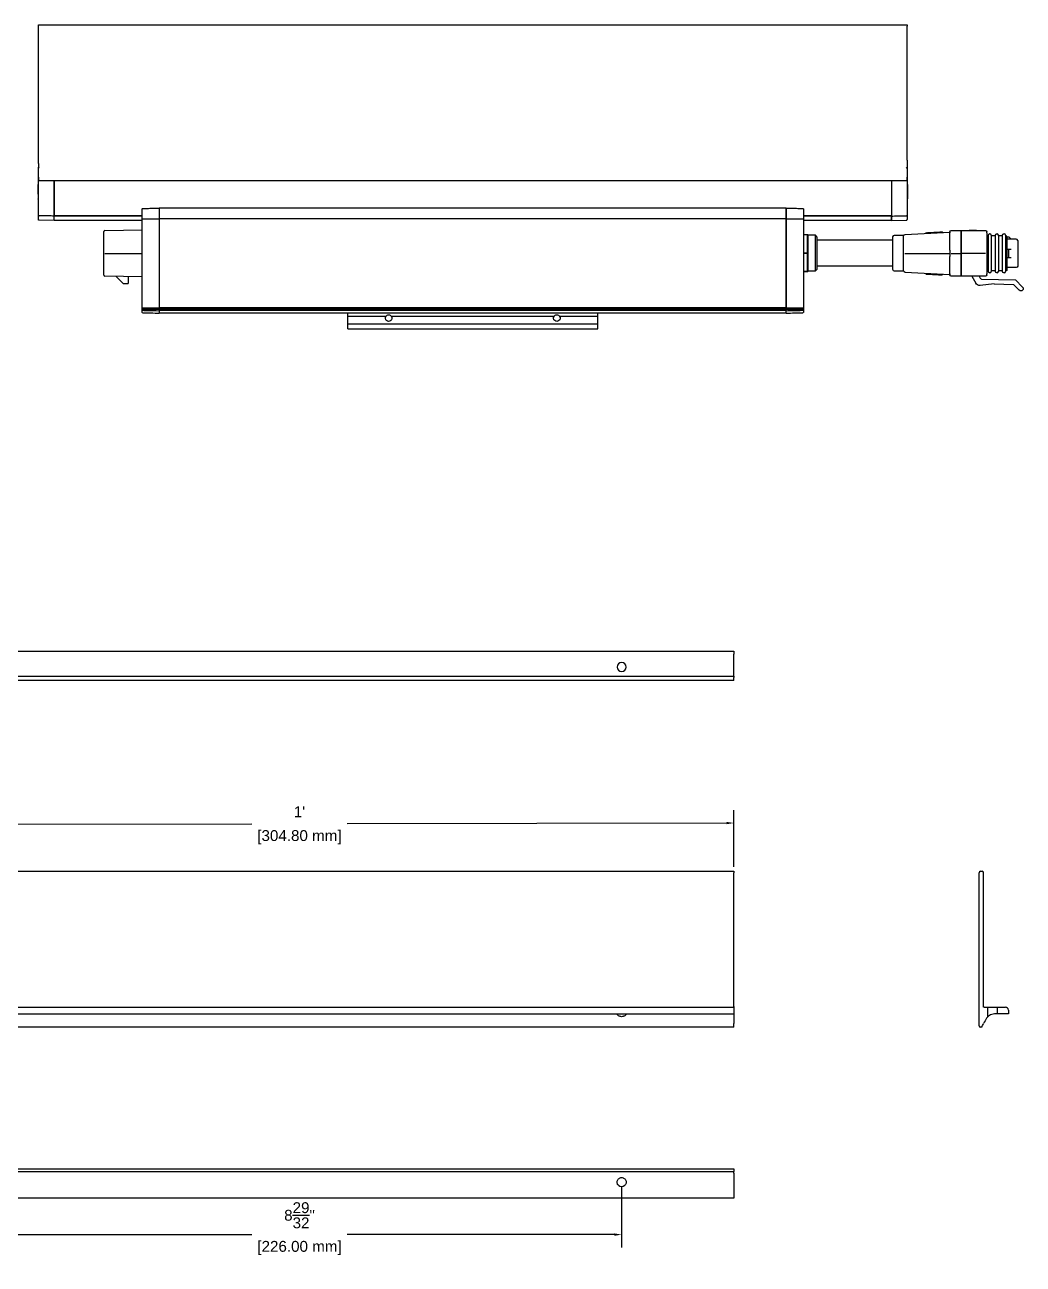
# Model space of a CAD drawing. Header units: inches. Extents: x 0.5 to 21.5, y 2.7 to 19.8.
# Drawn here: x 7.67 to 21.46, y 2.66 to 19.79 of the extents above; entities that cross this region are included whole.
import ezdxf

# ---------------------------------------------------------------- set-up
doc = ezdxf.new("R2010")
doc.units = ezdxf.units.IN
doc.header["$MEASUREMENT"] = 0
doc.layers.get('Defpoints').update_dxf_attribs({"color": 1})
doc.layers.add('5', color=7, linetype='Continuous', true_color=0xffffff)
doc.layers.add('Graze 2.0', color=253, linetype='Continuous')
doc.styles.get("Standard").update_dxf_attribs({"font": 'Arial.ttf'})
doc.dimstyles.new('.1 DIM', dxfattribs={"dimscale": 0, "dimtxt": 0.15, "dimasz": 0.1, "dimexe": 0.18, "dimexo": 0.0625, "dimgap": 0.09, "dimtad": 0, "dimtih": 1, "dimtoh": 1, "dimdec": 5, "dimzin": 0, "dimdsep": 46, "dimlunit": 4, "dimtxsty": 'Standard', "dimcen": 0.09, "dimadec": 0, "dimazin": 0, "dimtfac": 1, "dimtdec": 5, "dimtofl": 0, "dimtmove": 0, "dimatfit": 3, "dimfxl": 1, "dimtolj": 1, "dimtzin": 0, "dimarcsym": 0})

# ---------------------------------------------------------------- blocks, each defined once
blk = doc.blocks.new('*D7')
at = {"layer": 'Defpoints', "color": 0, "lineweight": -2, "transparency": 16777216}
for p, q in [((5.467, 8.134), (5.466, 8.918)), ((17.467, 8.154), (17.466, 8.938)), ((5.566, 8.738), (10.808, 8.747)), ((17.366, 8.758), (12.124, 8.749))]:
    blk.add_line(p, q, dxfattribs=at)
at = {"layer": 'Defpoints', "color": 0, "transparency": 16777216}
for p in [(17.466, 8.758), (5.467, 8.072), (17.467, 8.092)]:
    blk.add_point(p, dxfattribs=at)
for points in [[(5.566, 8.755), (5.566, 8.722), (5.466, 8.738)], [(17.366, 8.774), (17.366, 8.741), (17.466, 8.758)]]:
    blk.add_solid(points, dxfattribs=at)
at = {"layer": 'Defpoints', "color": 0, "transparency": 16777216, "char_height": 0.15, "attachment_point": 5}
for s, insert in [("\\A1;1'", (11.466, 8.913)), ('\\A1;[304.80 mm]', (11.466, 8.562))]:
    blk.add_mtext(s, dxfattribs=dict(at, insert=insert))
blk = doc.blocks.new('*D9')
at = {"layer": 'Defpoints', "color": 0, "lineweight": -2, "transparency": 16777216}
for p, q in [((7.018, 3.734), (7.018, 2.892)), ((15.916, 3.734), (15.916, 2.892)), ((7.118, 3.072), (10.809, 3.072)), ((15.816, 3.072), (12.125, 3.072))]:
    blk.add_line(p, q, dxfattribs=at)
at = {"layer": 'Defpoints', "color": 0, "transparency": 16777216}
for p in [(7.018, 3.796), (15.916, 3.796), (7.018, 3.072)]:
    blk.add_point(p, dxfattribs=at)
for points in [[(7.118, 3.089), (7.118, 3.055), (7.018, 3.072)], [(15.816, 3.089), (15.816, 3.055), (15.916, 3.072)]]:
    blk.add_solid(points, dxfattribs=at)
at = {"layer": 'Defpoints', "color": 0, "transparency": 16777216, "char_height": 0.15, "attachment_point": 5}
for s, insert in [('\\A1;8{\\H1x;\\S29/32;}"', (11.467, 3.339)), ('\\A1;[226.00 mm]', (11.467, 2.887))]:
    blk.add_mtext(s, dxfattribs=dict(at, insert=insert))

msp = doc.modelspace()

# ---------------------------------------------------------------- linework, layer by layer
at = {"layer": '5', "color": 250, "linetype": 'Continuous'}
for p, q in [((7.859566, 19.786031), (19.859566, 19.786031)), ((7.859566, 19.766346), (7.859566, 19.786031)), ((7.859566, 17.915953), (7.859566, 19.766346)), ((19.859566, 19.786031), (19.859566, 19.766346)), ((19.859566, 17.915953), (19.859566, 19.766346)), ((7.859566, 17.908079), (7.859566, 17.915953)), ((7.859566, 17.868708), (7.859566, 17.908079)), ((7.859566, 17.868708), (7.859566, 17.817527)), ((19.859566, 17.915953), (19.859566, 17.908079)), ((19.859566, 17.908079), (19.859566, 17.868708)), ((19.859566, 17.868708), (19.859566, 17.817527)), ((19.859566, 17.632488), (7.859566, 17.632488)), ((5.467184, 11.132239), (17.467184, 11.132239)), ((17.467184, 11.132239), (17.467184, 11.092869)), ((17.467184, 10.796089), (17.467184, 11.092869)), ((5.467184, 10.788215), (17.467184, 10.788215)), ((17.467184, 10.788215), (17.467184, 10.796089)), ((17.467184, 10.788215), (17.467184, 10.76853)), ((17.467184, 10.729056), (5.467184, 10.729056)), ((17.467184, 10.748741), (17.467184, 10.76853)), ((17.467184, 10.729056), (17.467184, 10.748741)), ((5.467184, 8.091528), (17.467184, 8.091528)), ((17.467184, 8.091528), (17.467184, 8.071843)), ((17.467184, 6.221449), (17.467184, 8.071843)), ((20.855177, 5.95767), (20.855177, 8.071843)), ((20.874862, 8.091528), (20.894652, 8.091528)), ((20.914337, 6.221449), (20.914337, 8.071843)), ((5.467184, 6.213575), (17.467184, 6.213575)), ((17.467184, 6.221449), (17.467184, 6.213575)), ((17.467184, 6.213575), (17.467184, 6.174205)), ((17.467184, 6.174205), (17.467184, 6.123024)), ((20.922211, 6.213575), (21.21899, 6.213575)), ((20.975365, 6.082585), (20.975365, 6.213575)), ((21.101349, 6.213575), (21.101349, 6.123024)), ((21.25836, 6.174205), (21.25836, 6.123024)), ((5.467184, 6.123024), (17.467184, 6.123024)), ((21.25836, 6.123024), (21.084689, 6.123024)), ((17.467184, 5.937985), (5.467184, 5.937985)), ((20.890431, 5.937985), (20.874862, 5.937985)), ((5.467184, 3.979534), (17.467184, 3.979534)), ((5.467184, 3.944281), (17.467184, 3.944281)), ((17.467184, 3.979534), (17.467184, 3.959849)), ((17.467184, 3.959849), (17.467184, 3.944281)), ((17.467184, 3.750022), (17.467184, 3.576351)), ((17.467184, 3.576351), (5.467184, 3.576351))]:
    msp.add_line(p, q, dxfattribs=at)
at = {"layer": '5', "color": 250, "linetype": 'Continuous', "extrusion": (-6.12303e-17, 7.49855e-33, -1)}
msp.add_circle((-15.916003, 10.912236), 0.062992, dxfattribs=at)
at = {"layer": '5', "color": 250, "linetype": 'Continuous'}
for centre, radius, start, end in [((20.874862, 8.071843), 0.019685, 90, 180), ((20.894652, 8.071843), 0.019685, 0, 90), ((21.21899, 6.174205), 0.03937, 0, 90), ((20.874862, 5.95767), 0.019685, 180, 270)]:
    msp.add_arc(centre, radius, start, end, dxfattribs=at)
at = {"layer": '5', "color": 250, "linetype": 'Continuous', "extrusion": (-6.12303e-17, 0, -1)}
msp.add_arc((-20.922211, 6.221449), 0.007874, 270, 0, dxfattribs=at)
at = {"layer": '5', "color": 250, "linetype": 'Continuous', "extrusion": (0, 0, -1)}
msp.add_arc((-15.916003, 3.796354), 0.062992, 227.3514324, 312.6485979, dxfattribs=at)
at = {"layer": '5', "color": 250, "linetype": 'Continuous'}
for points, knots in [([(7.859566, 17.755531), (7.859566, 17.766008), (7.859566, 17.775038), (7.859566, 17.790763), (7.859566, 17.797157), (7.859566, 17.807388), (7.859566, 17.811226), (7.859566, 17.816265), (7.859566, 17.817528), (7.859566, 17.817527)], [0, 0, 0, 0, 0.25, 0.25, 0.5, 0.5, 0.75, 0.75, 1, 1, 1, 1]), ([(19.859566, 17.817528), (19.859566, 17.817527), (19.859566, 17.816284), (19.859566, 17.811212), (19.859566, 17.807409), (19.859566, 17.792153), (19.859566, 17.776473), (19.859566, 17.755531)], [0, 0, 0, 0, 0.25, 0.25, 0.5, 0.5, 1, 1, 1, 1]), ([(15.95868, 6.123024), (15.963565, 6.123024), (15.967626, 6.122861), (15.974119, 6.121874), (15.976391, 6.121068), (15.979012, 6.118622), (15.97931, 6.117018), (15.978041, 6.113067), (15.976487, 6.11076), (15.971805, 6.105689), (15.968691, 6.102941), (15.961198, 6.097397), (15.956763, 6.094562), (15.94689, 6.089421), (15.941284, 6.087032), (15.929208, 6.083588), (15.922597, 6.082549), (15.909511, 6.082539), (15.902899, 6.083566), (15.890764, 6.087014), (15.885188, 6.089386), (15.875249, 6.094556), (15.870813, 6.097393), (15.86332, 6.102937), (15.860181, 6.10571), (15.855539, 6.110739), (15.853969, 6.113063), (15.852699, 6.117001), (15.852977, 6.118592), (15.855593, 6.121061), (15.857854, 6.121865), (15.864329, 6.122857), (15.868434, 6.123024), (15.873326, 6.123024)], [0, 0, 0, 0, 0.0625, 0.0625, 0.125, 0.125, 0.1875, 0.1875, 0.25, 0.25, 0.3125, 0.3125, 0.375, 0.375, 0.4375, 0.4375, 0.5, 0.5, 0.5625, 0.5625, 0.625, 0.625, 0.6875, 0.6875, 0.75, 0.75, 0.8125, 0.8125, 0.875, 0.875, 0.9375, 0.9375, 1, 1, 1, 1]), ([(17.467184, 6.123024), (17.467184, 6.123024), (17.467184, 6.12178), (17.467184, 6.116709), (17.467184, 6.112906), (17.467184, 6.09765), (17.467184, 6.08197), (17.467184, 6.061028)], [0, 0, 0, 0, 0.25, 0.25, 0.5, 0.5, 1, 1, 1, 1]), ([(21.084689, 6.123024), (21.072337, 6.123024), (21.06013, 6.12178), (21.036021, 6.116709), (21.02431, 6.112906), (20.991081, 6.09765), (20.97085, 6.08197), (20.957539, 6.061028)], [0, 0, 0, 0, 0.25, 0.25, 0.5, 0.5, 1, 1, 1, 1]), ([(15.873326, 3.750022), (15.868441, 3.754521), (15.86438, 3.759656), (15.857887, 3.77117), (15.855615, 3.777289), (15.852994, 3.79002), (15.852697, 3.796425), (15.853965, 3.808966), (15.85552, 3.814976), (15.860201, 3.826206), (15.863315, 3.831388), (15.870808, 3.840635), (15.875243, 3.844755), (15.885116, 3.851582), (15.890723, 3.854398), (15.902799, 3.858273), (15.909409, 3.859341), (15.922495, 3.859352), (15.929107, 3.858297), (15.941242, 3.85442), (15.946818, 3.851626), (15.956757, 3.844765), (15.961193, 3.840641), (15.968687, 3.831395), (15.971825, 3.826158), (15.976467, 3.815022), (15.978037, 3.808972), (15.979307, 3.796481), (15.979029, 3.790152), (15.976413, 3.777344), (15.974152, 3.771247), (15.967677, 3.759729), (15.963573, 3.754529), (15.95868, 3.750022)], [0, 0, 0, 0, 0.0625, 0.0625, 0.125, 0.125, 0.1875, 0.1875, 0.25, 0.25, 0.3125, 0.3125, 0.375, 0.375, 0.4375, 0.4375, 0.5, 0.5, 0.5625, 0.5625, 0.625, 0.625, 0.6875, 0.6875, 0.75, 0.75, 0.8125, 0.8125, 0.875, 0.875, 0.9375, 0.9375, 1, 1, 1, 1]), ([(17.467184, 3.877172), (17.467184, 3.870513), (17.467184, 3.862264), (17.467184, 3.843194), (17.467184, 3.832708), (17.467184, 3.81047), (17.467184, 3.798618), (17.467184, 3.774673), (17.467184, 3.762378), (17.467184, 3.750022)], [0, 0, 0, 0, 0.25, 0.25, 0.5, 0.5, 0.75, 0.75, 1, 1, 1, 1])]:
    msp.add_open_spline(points, degree=3, knots=knots, dxfattribs=at)
for points in [[(7.859566, 17.681263), (7.859566, 17.706605), (7.859566, 17.73135), (7.859566, 17.755531)], [(7.859566, 17.681264), (7.859566, 17.665241), (7.859566, 17.649002), (7.859566, 17.632488)], [(19.859566, 17.755531), (19.859566, 17.73135), (19.859566, 17.706605), (19.859566, 17.681263)], [(19.859566, 17.632488), (19.859566, 17.649002), (19.859566, 17.665241), (19.859566, 17.681264)], [(17.467184, 6.061028), (17.467184, 6.036847), (17.467184, 6.012102), (17.467184, 5.98676)], [(20.957539, 6.061028), (20.942171, 6.036847), (20.927705, 6.012102), (20.914337, 5.98676)], [(17.467184, 5.937985), (17.467184, 5.954499), (17.467184, 5.970738), (17.467184, 5.98676)], [(20.890431, 5.937985), (20.897878, 5.954499), (20.905886, 5.970738), (20.914337, 5.98676)], [(17.467184, 3.920375), (17.467184, 3.928825), (17.467184, 3.936833), (17.467184, 3.944281)], [(17.467184, 3.920375), (17.467184, 3.907006), (17.467184, 3.89254), (17.467184, 3.877172)]]:
    msp.add_open_spline(points, degree=3, dxfattribs=at)
at = {"layer": 'Graze 2.0'}
for p, q in [((7.855629, 17.522855), (7.855629, 17.580134)), ((7.859566, 17.580134), (7.855629, 17.580134)), ((7.859566, 17.522856), (7.855629, 17.522856)), ((7.855629, 17.447595), (7.855629, 17.522856)), ((7.859566, 17.5258), (7.859566, 17.586715)), ((8.076101, 17.631448), (8.076101, 17.632488)), ((8.076101, 17.5165), (8.076101, 17.592208)), ((8.076101, 17.592208), (8.076101, 17.5165)), ((19.64303, 17.631448), (19.64303, 17.632488)), ((19.64303, 17.592208), (19.64303, 17.5165)), ((19.64303, 17.592208), (19.64303, 17.5165)), ((19.859566, 17.586715), (19.859566, 17.5258)), ((19.859566, 17.580134), (19.863503, 17.580134)), ((19.863503, 17.522844), (19.859566, 17.522844)), ((19.859566, 17.50671), (19.863503, 17.50671)), ((19.863503, 17.580134), (19.863503, 17.525297)), ((19.863503, 17.50671), (19.863503, 17.457055)), ((7.855629, 17.447595), (7.855629, 17.381959)), ((7.859566, 17.447595), (7.855629, 17.447595)), ((7.859566, 17.381959), (7.855629, 17.381959)), ((7.855629, 17.374971), (7.855629, 17.381957)), ((7.855629, 17.374971), (7.859566, 17.374971)), ((7.855629, 17.37497), (7.855629, 17.374604)), ((7.855629, 17.374604), (7.859566, 17.374604)), ((7.855629, 17.374602), (7.859566, 17.374602)), ((19.859566, 17.457055), (19.863503, 17.457055)), ((19.859566, 17.381011), (19.863503, 17.381011)), ((19.859566, 17.374602), (19.863503, 17.374602)), ((19.863503, 17.457055), (19.863503, 17.381011)), ((19.863503, 17.374602), (19.863503, 17.381011)), ((9.292798, 17.145339), (8.076101, 17.145339)), ((8.076101, 17.139781), (8.076101, 17.141716)), ((9.292798, 17.139781), (8.076101, 17.139781)), ((18.190274, 17.253664), (9.528857, 17.253664)), ((19.64303, 17.145339), (18.426334, 17.145339)), ((19.64303, 17.139781), (18.426334, 17.139781)), ((19.64303, 17.139781), (19.64303, 17.141709)), ((8.076101, 17.081018), (7.871171, 17.084595)), ((9.292798, 17.081018), (8.076101, 17.081018)), ((8.776683, 16.943451), (9.292637, 16.952457)), ((9.292637, 15.878423), (9.292637, 17.106551)), ((18.190274, 17.105296), (9.528857, 17.105296)), ((9.528857, 17.105296), (9.528857, 15.876591)), ((9.528857, 17.105219), (9.528857, 15.876481)), ((18.190274, 17.105296), (18.190274, 15.876591)), ((18.190274, 15.876481), (18.190274, 17.105219)), ((19.64303, 17.081018), (18.426334, 17.081018)), ((18.426495, 17.106551), (18.426495, 15.878423)), ((19.64303, 17.081018), (19.847961, 17.084595)), ((8.765078, 16.914118), (8.765078, 16.931642)), ((8.765078, 16.675918), (8.765078, 16.914118)), ((18.426495, 16.888868), (18.48379, 16.888868)), ((18.48379, 16.883754), (18.426495, 16.883754)), ((18.489696, 16.882963), (18.48379, 16.888868)), ((18.48379, 16.888868), (18.48379, 16.883754)), ((18.489696, 16.882963), (18.48379, 16.883754)), ((18.48379, 16.637093), (18.48379, 16.883754)), ((18.489696, 16.882963), (18.489696, 16.631979)), ((18.594255, 16.878238), (18.489696, 16.878238)), ((18.61394, 16.858553), (18.594255, 16.878238)), ((18.594255, 16.631979), (18.594255, 16.878238)), ((18.61394, 16.858553), (18.61394, 16.405404)), ((19.658763, 16.809144), (18.61398, 16.809144)), ((19.658778, 16.856388), (19.658778, 16.631979)), ((19.812823, 16.876073), (19.678463, 16.876073)), ((19.810353, 16.674206), (19.810353, 16.865094)), ((19.834604, 16.89065), (20.450117, 16.922907)), ((20.120494, 16.913827), (20.112751, 16.905227)), ((20.120494, 16.913827), (20.140937, 16.914898)), ((20.140937, 16.914898), (20.161381, 16.915969)), ((20.140937, 16.914898), (20.141366, 16.906726)), ((20.150843, 16.915482), (20.150782, 16.915414)), ((20.150843, 16.915482), (20.171252, 16.916551)), ((20.161381, 16.915969), (20.169981, 16.908226)), ((20.171252, 16.916551), (20.191661, 16.917621)), ((20.171252, 16.916551), (20.171684, 16.908315)), ((20.181041, 16.917), (20.173297, 16.9084)), ((20.181041, 16.917), (20.201484, 16.918071)), ((20.191661, 16.917621), (20.191729, 16.91756)), ((20.201484, 16.918071), (20.221927, 16.919142)), ((20.201484, 16.918071), (20.201912, 16.909899)), ((20.21139, 16.918655), (20.211329, 16.918587)), ((20.21139, 16.918655), (20.231799, 16.919725)), ((20.221927, 16.919142), (20.230527, 16.911399)), ((20.231799, 16.919725), (20.252208, 16.920794)), ((20.231799, 16.919725), (20.232231, 16.911488)), ((20.241588, 16.920173), (20.233844, 16.911573)), ((20.241588, 16.920173), (20.262031, 16.921244)), ((20.252208, 16.920794), (20.252276, 16.920733)), ((20.262031, 16.921244), (20.282474, 16.922316)), ((20.262031, 16.921244), (20.262459, 16.913072)), ((20.271937, 16.921828), (20.271876, 16.92176)), ((20.271937, 16.921828), (20.292346, 16.922898)), ((20.282474, 16.922316), (20.291074, 16.914572)), ((20.292346, 16.922898), (20.312755, 16.923967)), ((20.292346, 16.922898), (20.292778, 16.914661)), ((20.312755, 16.923967), (20.321423, 16.916163)), ((20.312976, 16.923768), (20.322661, 16.924276)), ((20.322661, 16.924276), (20.343182, 16.925351)), ((20.322661, 16.924276), (20.323082, 16.91625)), ((20.343182, 16.925351), (20.351629, 16.917746)), ((20.450117, 16.923563), (20.450117, 16.910505)), ((20.450117, 16.908887), (20.450117, 16.910505)), ((20.450117, 16.685261), (20.450117, 16.908683)), ((20.469802, 16.943248), (20.607597, 16.943248)), ((20.607597, 16.943248), (20.942243, 16.943248)), ((20.607597, 16.919309), (20.607597, 16.943248)), ((20.607597, 16.943248), (20.607597, 16.919309)), ((20.607597, 16.919309), (20.607597, 16.681108)), ((20.607597, 16.681108), (20.607597, 16.919309)), ((20.716206, 16.943248), (20.716206, 16.947776)), ((20.716206, 16.947776), (20.731065, 16.947776)), ((20.742332, 16.947776), (20.770139, 16.947776)), ((20.742332, 16.943248), (20.742332, 16.947776)), ((20.770139, 16.947776), (20.812723, 16.947776)), ((20.770139, 16.943248), (20.770139, 16.947776)), ((20.812722, 16.947776), (20.816311, 16.947776)), ((20.812723, 16.943248), (20.812723, 16.947776)), ((20.816311, 16.943248), (20.816311, 16.947776)), ((20.961928, 16.910505), (20.961928, 16.923563)), ((20.961928, 16.910505), (20.961928, 16.672305)), ((20.981613, 16.868445), (20.969802, 16.868445)), ((21.003267, 16.897973), (20.99933, 16.897973)), ((21.080038, 16.868445), (21.020983, 16.868445)), ((21.101692, 16.897973), (21.097755, 16.897973)), ((21.178463, 16.868445), (21.119408, 16.868445)), ((21.200117, 16.897973), (21.19618, 16.897973)), ((21.229644, 16.868445), (21.217833, 16.868445)), ((21.36744, 16.825138), (21.237518, 16.825138)), ((21.237519, 16.856634), (21.265078, 16.856634)), ((21.265078, 16.856634), (21.296574, 16.825138)), ((8.765078, 16.580658), (8.765078, 16.675918)), ((8.776683, 16.628288), (9.292637, 16.628288)), ((18.426495, 16.637093), (18.48379, 16.637093)), ((18.48379, 16.626864), (18.426495, 16.626864)), ((18.48379, 16.626864), (18.48379, 16.637093)), ((18.489696, 16.631979), (18.48379, 16.637093)), ((18.48379, 16.626864), (18.489696, 16.631979)), ((18.48379, 16.380203), (18.48379, 16.626864)), ((18.489696, 16.631979), (18.489696, 16.380994)), ((18.594255, 16.385719), (18.594255, 16.631979)), ((19.658778, 16.631979), (19.658778, 16.407569)), ((19.810353, 16.582369), (19.810353, 16.674206)), ((19.8286, 16.628288), (20.450117, 16.628288)), ((20.450117, 16.672305), (20.450117, 16.684794)), ((20.450117, 16.672305), (20.450117, 16.584271)), ((20.469802, 16.628288), (20.607597, 16.628288)), ((20.607597, 16.575467), (20.607597, 16.681108)), ((20.607597, 16.681108), (20.607597, 16.575467)), ((20.942243, 16.628288), (20.607597, 16.628288)), ((20.961928, 16.672305), (20.961928, 16.584271)), ((21.237519, 16.687343), (21.258634, 16.687343)), ((8.765078, 16.342457), (8.765078, 16.580658)), ((18.61398, 16.454813), (19.658763, 16.454813)), ((19.810353, 16.391481), (19.810353, 16.582369)), ((20.450117, 16.571782), (20.450117, 16.584271)), ((20.450117, 16.347892), (20.450117, 16.571315)), ((20.607597, 16.575467), (20.607597, 16.337267)), ((20.607597, 16.337267), (20.607597, 16.575467)), ((20.961928, 16.584271), (20.961928, 16.34607)), ((21.237519, 16.569233), (21.258634, 16.569233)), ((8.765078, 16.324934), (8.765078, 16.342457)), ((9.292637, 16.304119), (8.776683, 16.313125)), ((8.933369, 16.31039), (9.032794, 16.210965)), ((9.101692, 16.307451), (9.101692, 16.210965)), ((18.426495, 16.380203), (18.48379, 16.380203)), ((18.48379, 16.375089), (18.426495, 16.375089)), ((18.48379, 16.380203), (18.489696, 16.380994)), ((18.48379, 16.375089), (18.489696, 16.380994)), ((18.48379, 16.380203), (18.48379, 16.375089)), ((18.489696, 16.385719), (18.594255, 16.385719)), ((18.594255, 16.385719), (18.61394, 16.405404)), ((19.678463, 16.387884), (19.810598, 16.387884)), ((20.450117, 16.333668), (19.834604, 16.365926)), ((20.120488, 16.342749), (20.112744, 16.351349)), ((20.120488, 16.342749), (20.140931, 16.341678)), ((20.140931, 16.341678), (20.141359, 16.34985)), ((20.140931, 16.341678), (20.161374, 16.340606)), ((20.150837, 16.341094), (20.150776, 16.341162)), ((20.150837, 16.341094), (20.171246, 16.340024)), ((20.161374, 16.340606), (20.169974, 16.34835)), ((20.171246, 16.340024), (20.171678, 16.348261)), ((20.171246, 16.340024), (20.191655, 16.338955)), ((20.181035, 16.339576), (20.173291, 16.348176)), ((20.181035, 16.339576), (20.201478, 16.338505)), ((20.191655, 16.338955), (20.191723, 16.339016)), ((20.201478, 16.338505), (20.201906, 16.346676)), ((20.201478, 16.338505), (20.221921, 16.337433)), ((20.211384, 16.337921), (20.211323, 16.337989)), ((20.211384, 16.337921), (20.231793, 16.336851)), ((20.221921, 16.337433), (20.230521, 16.345177)), ((20.231793, 16.336851), (20.232225, 16.345088)), ((20.231793, 16.336851), (20.252202, 16.335782)), ((20.241582, 16.336403), (20.233838, 16.345003)), ((20.241582, 16.336403), (20.262025, 16.335332)), ((20.252202, 16.335782), (20.25227, 16.335843)), ((20.262025, 16.335332), (20.262453, 16.343503)), ((20.262025, 16.335332), (20.282468, 16.33426)), ((20.271931, 16.334748), (20.27187, 16.334816)), ((20.271931, 16.334748), (20.29234, 16.333678)), ((20.282468, 16.33426), (20.291068, 16.342004)), ((20.29234, 16.333678), (20.292771, 16.341914)), ((20.29234, 16.333678), (20.312749, 16.332609)), ((20.312749, 16.332609), (20.321416, 16.340413)), ((20.313259, 16.333068), (20.322655, 16.332576)), ((20.322655, 16.332576), (20.323061, 16.340327)), ((20.322655, 16.332576), (20.343322, 16.331493)), ((20.343322, 16.331493), (20.35148, 16.338838)), ((20.450117, 16.34607), (20.450117, 16.347688)), ((20.450117, 16.34607), (20.450117, 16.333012)), ((20.607597, 16.313327), (20.469802, 16.313327)), ((20.607597, 16.313327), (20.607597, 16.337267)), ((20.607597, 16.337267), (20.607597, 16.313327)), ((20.942243, 16.313327), (20.607597, 16.313327)), ((20.752168, 16.313327), (20.809135, 16.214656)), ((20.85291, 16.313327), (20.870268, 16.283262)), ((20.8868, 16.273427), (21.355527, 16.261153)), ((20.961928, 16.333012), (20.961928, 16.34607)), ((20.981613, 16.38813), (20.969802, 16.38813)), ((21.003267, 16.358603), (20.99933, 16.358603)), ((21.080038, 16.38813), (21.020983, 16.38813)), ((21.101692, 16.358603), (21.097755, 16.358603)), ((21.178463, 16.38813), (21.119408, 16.38813)), ((21.200117, 16.358603), (21.19618, 16.358603)), ((21.229644, 16.38813), (21.217833, 16.38813)), ((21.36744, 16.431437), (21.237518, 16.431437)), ((9.032794, 16.210965), (9.101692, 16.210965)), ((21.060375, 16.205835), (20.866452, 16.185452)), ((21.060375, 16.205835), (21.32763, 16.198836)), ((21.32763, 16.198836), (21.408441, 16.118026)), ((21.355527, 16.261153), (21.453547, 16.163132)), ((21.453547, 16.11859), (21.452983, 16.118026)), ((9.292637, 15.861461), (9.292637, 15.878423)), ((9.292637, 15.847837), (9.292637, 15.861461)), ((9.292637, 15.816412), (9.292637, 15.847837)), ((18.190274, 15.876591), (9.528857, 15.876591)), ((9.528857, 15.876481), (9.528857, 15.857049)), ((18.190274, 15.857297), (9.528857, 15.857297)), ((9.528857, 15.857049), (9.528857, 15.836497)), ((18.190274, 15.837141), (9.528857, 15.837141)), ((9.528857, 15.836497), (9.528857, 15.802556)), ((18.190274, 15.803344), (9.528857, 15.803344)), ((12.133188, 15.757004), (12.133188, 15.803343)), ((12.659825, 15.757004), (12.133188, 15.757004)), ((12.133188, 15.651447), (12.133188, 15.757004)), ((14.98266, 15.757004), (12.736472, 15.757004)), ((15.585944, 15.757004), (15.059306, 15.757004)), ((15.585944, 15.757004), (15.585944, 15.803343)), ((15.585944, 15.651447), (15.585944, 15.757004)), ((18.190274, 15.857049), (18.190274, 15.876481)), ((18.190274, 15.836497), (18.190274, 15.857049)), ((18.190274, 15.802556), (18.190274, 15.836497)), ((18.426495, 15.878423), (18.426495, 15.861461)), ((18.426495, 15.861461), (18.426495, 15.847837)), ((18.426495, 15.847837), (18.426495, 15.816412)), ((12.133188, 15.586555), (12.133188, 15.651446)), ((15.585944, 15.651446), (12.133188, 15.651446)), ((12.133188, 15.586555), (15.585944, 15.586555)), ((15.585944, 15.586555), (15.585944, 15.651446))]:
    msp.add_line(p, q, dxfattribs=at)
at = {"layer": 'Graze 2.0', "extrusion": (6.12303e-17, 6.12303e-17, -1)}
for centre, radius, start, end in [((-7.871377, 17.096405), 0.011811, 271, 0), ((-12.698148, 15.732895), 0.045276, 32.1733953, 147.8266047), ((-15.020983, 15.732895), 0.045276, 32.1733953, 147.8266047)]:
    msp.add_arc(centre, radius, start, end, dxfattribs=at)
at = {"layer": 'Graze 2.0'}
for centre, radius, start, end in [((19.847755, 17.096405), 0.011811, 271, 0), ((8.776889, 16.931642), 0.011811, 91, 180), ((19.678463, 16.856388), 0.019685, 90, 180), ((20.969802, 16.860571), 0.007874, 90, 180), ((21.003267, 16.880256), 0.017717, 0, 90), ((21.101692, 16.880256), 0.017717, 0, 90), ((21.200117, 16.880256), 0.017717, 0, 90), ((21.229644, 16.860571), 0.007874, 0, 90), ((21.36744, 16.805453), 0.019685, 0, 90), ((8.776889, 16.324934), 0.011811, 180, 269), ((19.678463, 16.407569), 0.019685, 180, 270), ((21.003267, 16.376319), 0.017717, 270, 0), ((21.101692, 16.376319), 0.017717, 270, 0), ((21.200117, 16.376319), 0.017717, 270, 0)]:
    msp.add_arc(centre, radius, start, end, dxfattribs=at)
at = {"layer": 'Graze 2.0', "extrusion": (0, 0, -1)}
for centre, radius, start, end in [((-19.835944, 16.865094), 0.025591, 0, 87), ((-20.469802, 16.923563), 0.019685, 0, 90), ((-20.942243, 16.923563), 0.019685, 90, 180), ((-20.99933, 16.880256), 0.017717, 0, 90), ((-21.097755, 16.880256), 0.017717, 0, 90), ((-21.19618, 16.880256), 0.017717, 0, 90), ((-21.36744, 16.451122), 0.019685, 180, 270), ((-19.835944, 16.391481), 0.025591, 273, 0), ((-20.469802, 16.333012), 0.019685, 270, 0), ((-20.887315, 16.293105), 0.019685, 271.5, 330), ((-20.942243, 16.333012), 0.019685, 180, 270), ((-20.969802, 16.396004), 0.007874, 270, 0), ((-20.99933, 16.376319), 0.017717, 270, 0), ((-21.097755, 16.376319), 0.017717, 270, 0), ((-21.19618, 16.376319), 0.017717, 270, 0), ((-21.229644, 16.396004), 0.007874, 180, 270), ((-20.860279, 16.244184), 0.059055, 264, 330), ((-21.430712, 16.140297), 0.031496, 225, 315), ((-21.431276, 16.140861), 0.031496, 135, 225), ((-12.698148, 15.732895), 0.045276, 147.8266047, 32.1733953), ((-15.020983, 15.732895), 0.045276, 147.8266047, 32.1733953)]:
    msp.add_arc(centre, radius, start, end, dxfattribs=at)
at = {"layer": 'Graze 2.0'}
for points, knots in [([(7.859566, 17.80109), (7.859566, 17.804148), (7.860809, 17.807188), (7.865096, 17.81155), (7.868113, 17.812846), (7.871171, 17.8129)], [0, 0, 0, 0, 0.5, 0.5, 1, 1, 1, 1]), ([(19.847961, 17.8129), (19.851018, 17.812846), (19.854036, 17.81155), (19.858322, 17.807188), (19.859566, 17.804148), (19.859566, 17.80109)], [0, 0, 0, 0, 0.5, 0.5, 1, 1, 1, 1]), ([(7.859566, 17.746227), (7.859566, 17.755615), (7.859566, 17.763632), (7.859566, 17.777547), (7.859566, 17.783202), (7.859566, 17.7922), (7.859566, 17.795569), (7.859566, 17.799989), (7.859566, 17.80109), (7.859566, 17.801091)], [0, 0, 0, 0, 0.25, 0.25, 0.5, 0.5, 0.75, 0.75, 1, 1, 1, 1]), ([(7.859566, 17.586715), (7.859566, 17.614703), (7.859566, 17.641919), (7.859566, 17.695065), (7.859566, 17.720944), (7.859566, 17.746227)], [0, 0, 0, 0, 0.5, 0.5, 1, 1, 1, 1]), ([(19.859566, 17.80109), (19.859566, 17.801091), (19.859566, 17.799998), (19.859566, 17.795576), (19.859566, 17.792203), (19.859566, 17.78546), (19.859566, 17.782929), (19.859566, 17.777227), (19.859566, 17.774026), (19.859566, 17.76363), (19.859566, 17.755633), (19.859566, 17.746227)], [0, 0, 0, 0, 0.25, 0.25, 0.5, 0.5, 0.625, 0.625, 0.75, 0.75, 1, 1, 1, 1]), ([(19.859566, 17.746227), (19.859566, 17.720889), (19.859566, 17.695008), (19.859566, 17.641967), (19.859566, 17.614813), (19.859566, 17.586715)], [0, 0, 0, 0, 0.5, 0.5, 1, 1, 1, 1]), ([(7.859566, 17.156408), (7.859566, 17.162439), (7.859566, 17.16862), (7.859566, 17.181429), (7.859566, 17.188021), (7.859566, 17.208265), (7.859566, 17.222402), (7.859566, 17.265997), (7.859566, 17.296699), (7.859566, 17.359966), (7.859566, 17.392518), (7.859566, 17.442186), (7.859566, 17.45888), (7.859566, 17.484022), (7.859566, 17.492418), (7.859566, 17.50919), (7.859566, 17.517585), (7.859566, 17.5258)], [0, 0, 0, 0, 0.0625, 0.0625, 0.125, 0.125, 0.25, 0.25, 0.5, 0.5, 0.75, 0.75, 0.875, 0.875, 0.9375, 0.9375, 1, 1, 1, 1]), ([(8.076101, 17.143867), (8.076101, 17.146467), (8.076101, 17.149078), (8.076101, 17.15487), (8.076101, 17.158052), (8.076101, 17.167747), (8.076101, 17.174408), (8.076101, 17.194899), (8.076101, 17.209201), (8.076101, 17.253266), (8.076101, 17.284282), (8.076101, 17.348312), (8.076101, 17.381353), (8.076101, 17.431696), (8.076101, 17.448622), (8.076101, 17.47412), (8.076101, 17.482638), (8.076101, 17.499648), (8.076101, 17.508171), (8.076101, 17.5165)], [0, 0, 0, 0, 0.026749337, 0.026749337, 0.058144519, 0.058144519, 0.120934885, 0.120934885, 0.246515615, 0.246515615, 0.497677077, 0.497677077, 0.748838538, 0.748838538, 0.874419269, 0.874419269, 0.937209635, 0.937209635, 1, 1, 1, 1]), ([(19.64303, 17.5165), (19.64303, 17.508166), (19.64303, 17.499639), (19.64303, 17.482622), (19.64303, 17.474101), (19.64303, 17.448593), (19.64303, 17.431659), (19.64303, 17.381301), (19.64303, 17.348265), (19.64303, 17.284219), (19.64303, 17.253182), (19.64303, 17.209064), (19.64303, 17.194766), (19.64303, 17.174341), (19.64303, 17.167698), (19.64303, 17.158026), (19.64303, 17.15485), (19.64303, 17.149066), (19.64303, 17.146457), (19.64303, 17.143858)], [0, 0, 0, 0, 0.062788753, 0.062788753, 0.125577505, 0.125577505, 0.251155011, 0.251155011, 0.502310022, 0.502310022, 0.753465032, 0.753465032, 0.879042538, 0.879042538, 0.94183129, 0.94183129, 0.973225667, 0.973225667, 1, 1, 1, 1]), ([(19.859566, 17.5258), (19.859566, 17.517585), (19.859566, 17.50919), (19.859566, 17.492418), (19.859566, 17.484022), (19.859566, 17.45888), (19.859566, 17.442187), (19.859566, 17.392519), (19.859566, 17.359966), (19.859566, 17.296701), (19.859566, 17.265997), (19.859566, 17.222404), (19.859566, 17.208267), (19.859566, 17.188022), (19.859566, 17.18143), (19.859566, 17.168621), (19.859566, 17.16244), (19.859566, 17.156408)], [0, 0, 0, 0, 0.0625, 0.0625, 0.125, 0.125, 0.25, 0.25, 0.5, 0.5, 0.75, 0.75, 0.875, 0.875, 0.9375, 0.9375, 1, 1, 1, 1]), ([(19.863503, 17.523159), (19.863503, 17.523168), (19.863503, 17.522157), (19.863503, 17.516933), (19.863503, 17.512004), (19.863503, 17.50671)], [0, 0, 0, 0, 0.495348904, 0.495348904, 1, 1, 1, 1]), ([(7.859566, 17.156408), (7.859566, 17.153926), (7.860814, 17.151439), (7.865089, 17.147897), (7.868085, 17.146836), (7.871171, 17.146792)], [0, 0, 0, 0, 0.5, 0.5, 1, 1, 1, 1]), ([(7.859566, 17.096404), (7.859566, 17.096405), (7.859566, 17.09831), (7.859566, 17.104745), (7.859566, 17.109306), (7.859566, 17.125829), (7.859566, 17.140378), (7.859566, 17.156408)], [0, 0, 0, 0, 0.25, 0.25, 0.5, 0.5, 1, 1, 1, 1]), ([(8.076101, 17.143879), (8.048636, 17.144269), (8.02117, 17.14466), (7.971348, 17.145368), (7.948992, 17.145686), (7.908147, 17.146266), (7.889659, 17.146529), (7.871171, 17.146792)], [0, 0, 0, 0, 0.402071108, 0.402071108, 0.729349765, 0.729349765, 1, 1, 1, 1]), ([(8.076101, 17.081018), (8.076101, 17.081018), (8.076101, 17.082885), (8.076101, 17.087807), (8.076101, 17.089805), (8.076101, 17.094364), (8.076101, 17.096932), (8.076101, 17.105369), (8.076101, 17.111943), (8.076101, 17.126342), (8.076101, 17.13419), (8.076101, 17.142976), (8.076101, 17.143421), (8.076101, 17.143867)], [0, 0, 0, 0, 0.246703368, 0.246703368, 0.370055052, 0.370055052, 0.493406735, 0.493406735, 0.740110103, 0.740110103, 0.986813471, 0.986813471, 1, 1, 1, 1]), ([(9.292637, 17.238965), (9.292637, 17.241079), (9.293322, 17.243233), (9.296018, 17.246588), (9.298081, 17.247758), (9.300305, 17.247824)], [0, 0, 0, 0, 0.5, 0.5, 1, 1, 1, 1]), ([(9.292637, 17.158857), (9.292637, 17.167827), (9.292637, 17.176401), (9.292637, 17.192253), (9.292637, 17.199524), (9.292637, 17.219452), (9.292637, 17.230148), (9.292637, 17.238965)], [0, 0, 0, 0, 0.25, 0.25, 0.5, 0.5, 1, 1, 1, 1]), ([(9.292637, 17.106551), (9.292637, 17.111882), (9.292637, 17.117183), (9.292637, 17.127395), (9.292637, 17.132337), (9.292637, 17.141266), (9.292637, 17.14538), (9.292637, 17.152676), (9.292637, 17.155913), (9.292637, 17.158857)], [0, 0, 0, 0, 0.25, 0.25, 0.5, 0.5, 0.75, 0.75, 1, 1, 1, 1]), ([(9.300305, 17.247824), (9.327622, 17.248628), (9.35494, 17.249432), (9.40669, 17.250955), (9.431124, 17.251673), (9.47999, 17.25311), (9.504424, 17.253829), (9.528857, 17.254547)], [0, 0, 0, 0, 0.35857204, 0.35857204, 0.67928602, 0.67928602, 1, 1, 1, 1]), ([(9.528857, 17.254547), (9.528857, 17.245478), (9.528857, 17.234386), (9.528857, 17.213444), (9.528857, 17.205783), (9.528857, 17.189055), (9.528857, 17.179949), (9.528857, 17.170385)], [0, 0, 0, 0, 0.5, 0.5, 0.75, 0.75, 1, 1, 1, 1]), ([(9.528857, 17.253664), (9.528857, 17.244631), (9.528857, 17.233596), (9.528857, 17.21273), (9.528857, 17.205087), (9.528857, 17.188354), (9.528857, 17.179262), (9.528857, 17.16973)], [0, 0, 0, 0, 0.5, 0.5, 0.75, 0.75, 1, 1, 1, 1]), ([(9.528857, 17.170385), (9.528857, 17.16674), (9.528857, 17.162702), (9.528857, 17.155851), (9.528857, 17.153436), (9.528857, 17.148293), (9.528857, 17.145577), (9.528857, 17.139967), (9.528857, 17.137055), (9.528857, 17.130996), (9.528857, 17.127824), (9.528857, 17.118287), (9.528857, 17.111812), (9.528857, 17.105219)], [0, 0, 0, 0, 0.25, 0.25, 0.375, 0.375, 0.5, 0.5, 0.625, 0.625, 0.75, 0.75, 1, 1, 1, 1]), ([(9.528857, 17.16973), (9.528857, 17.166125), (9.528857, 17.162132), (9.528857, 17.153099), (9.528857, 17.147974), (9.528857, 17.136883), (9.528857, 17.130791), (9.528857, 17.11822), (9.528857, 17.111817), (9.528857, 17.105296)], [0, 0, 0, 0, 0.25, 0.25, 0.5, 0.5, 0.75, 0.75, 1, 1, 1, 1]), ([(18.190274, 17.254547), (18.21865, 17.253713), (18.247027, 17.252879), (18.300585, 17.251303), (18.325767, 17.250563), (18.373575, 17.249156), (18.396201, 17.24849), (18.418827, 17.247824)], [0, 0, 0, 0, 0.372466574, 0.372466574, 0.703008203, 0.703008203, 1, 1, 1, 1]), ([(18.190274, 17.170385), (18.190274, 17.179952), (18.190274, 17.189074), (18.190274, 17.20586), (18.190274, 17.213525), (18.190274, 17.234447), (18.190274, 17.245484), (18.190274, 17.254547)], [0, 0, 0, 0, 0.25, 0.25, 0.5, 0.5, 1, 1, 1, 1]), ([(18.190274, 17.253664), (18.190274, 17.244624), (18.190274, 17.233538), (18.190274, 17.212651), (18.190274, 17.205012), (18.190274, 17.188336), (18.190274, 17.17926), (18.190274, 17.16973)], [0, 0, 0, 0, 0.5, 0.5, 0.75, 0.75, 1, 1, 1, 1]), ([(18.190274, 17.105219), (18.190274, 17.111796), (18.190274, 17.118278), (18.190274, 17.127858), (18.190274, 17.131002), (18.190274, 17.13703), (18.190274, 17.139939), (18.190274, 17.145562), (18.190274, 17.148282), (18.190274, 17.15339), (18.190274, 17.155799), (18.190274, 17.162655), (18.190274, 17.166737), (18.190274, 17.170385)], [0, 0, 0, 0, 0.25, 0.25, 0.375, 0.375, 0.5, 0.5, 0.625, 0.625, 0.75, 0.75, 1, 1, 1, 1]), ([(18.190274, 17.16973), (18.190274, 17.166125), (18.190274, 17.162132), (18.190274, 17.153099), (18.190274, 17.147974), (18.190274, 17.136883), (18.190274, 17.130791), (18.190274, 17.11822), (18.190274, 17.111817), (18.190274, 17.105296)], [0, 0, 0, 0, 0.25, 0.25, 0.5, 0.5, 0.75, 0.75, 1, 1, 1, 1]), ([(18.418827, 17.247824), (18.421051, 17.247758), (18.423114, 17.246588), (18.425809, 17.243233), (18.426495, 17.241079), (18.426495, 17.238966)], [0, 0, 0, 0, 0.5, 0.5, 1, 1, 1, 1]), ([(18.426495, 17.238966), (18.426495, 17.230149), (18.426495, 17.219452), (18.426495, 17.199524), (18.426495, 17.192253), (18.426495, 17.176401), (18.426495, 17.167827), (18.426495, 17.158857)], [0, 0, 0, 0, 0.5, 0.5, 0.75, 0.75, 1, 1, 1, 1]), ([(18.426495, 17.158857), (18.426495, 17.155913), (18.426495, 17.152677), (18.426495, 17.145396), (18.426495, 17.141283), (18.426495, 17.13234), (18.426495, 17.127413), (18.426495, 17.11717), (18.426495, 17.111885), (18.426495, 17.106551)], [0, 0, 0, 0, 0.25, 0.25, 0.5, 0.5, 0.75, 0.75, 1, 1, 1, 1]), ([(19.64303, 17.143879), (19.671442, 17.144283), (19.699853, 17.144687), (19.750148, 17.145402), (19.772032, 17.145713), (19.811931, 17.14628), (19.829946, 17.146536), (19.847961, 17.146792)], [0, 0, 0, 0, 0.415919712, 0.415919712, 0.736274066, 0.736274066, 1, 1, 1, 1]), ([(19.64303, 17.143858), (19.64303, 17.143415), (19.64303, 17.142972), (19.64303, 17.134193), (19.64303, 17.126333), (19.64303, 17.111886), (19.64303, 17.105336), (19.64303, 17.094097), (19.64303, 17.089447), (19.64303, 17.082894), (19.64303, 17.081018), (19.64303, 17.081018)], [0, 0, 0, 0, 0.013101127, 0.013101127, 0.259825845, 0.259825845, 0.506550563, 0.506550563, 0.753275282, 0.753275282, 1, 1, 1, 1]), ([(19.847961, 17.146792), (19.851047, 17.146836), (19.854043, 17.147897), (19.858317, 17.15144), (19.859566, 17.153926), (19.859566, 17.156408)], [0, 0, 0, 0, 0.5, 0.5, 1, 1, 1, 1]), ([(19.859566, 17.156408), (19.859566, 17.140407), (19.859566, 17.125876), (19.859566, 17.109373), (19.859566, 17.104793), (19.859566, 17.098326), (19.859566, 17.096405), (19.859566, 17.096404)], [0, 0, 0, 0, 0.5, 0.5, 0.75, 0.75, 1, 1, 1, 1]), ([(9.300305, 17.1058), (9.298259, 17.105805), (9.296281, 17.105889), (9.29346, 17.106167), (9.292637, 17.10636), (9.292637, 17.106551)], [0, 0, 0, 0, 0.5, 0.5, 1, 1, 1, 1]), ([(9.300305, 17.1058), (9.334975, 17.105712), (9.369646, 17.105624), (9.44583, 17.105431), (9.487343, 17.105325), (9.528857, 17.105219)], [0, 0, 0, 0, 0.455087463, 0.455087463, 1, 1, 1, 1]), ([(18.190274, 17.105219), (18.229242, 17.105319), (18.26821, 17.105418), (18.344394, 17.105611), (18.381611, 17.105706), (18.418827, 17.1058)], [0, 0, 0, 0, 0.511494086, 0.511494086, 1, 1, 1, 1]), ([(18.418827, 17.1058), (18.420872, 17.105805), (18.42285, 17.105889), (18.425672, 17.106167), (18.426495, 17.10636), (18.426495, 17.106551)], [0, 0, 0, 0, 0.5, 0.5, 1, 1, 1, 1]), ([(20.73312, 16.947776), (20.733121, 16.947776), (20.733689, 16.947776), (20.736607, 16.947776), (20.739367, 16.947776), (20.742332, 16.947776)], [0, 0, 0, 0, 0.493973378, 0.493973378, 1, 1, 1, 1]), ([(20.981613, 16.376319), (20.981613, 16.376319), (20.981613, 16.376946), (20.981613, 16.379383), (20.981613, 16.381217), (20.981613, 16.388246), (20.981613, 16.394983), (20.981613, 16.411536), (20.981613, 16.421121), (20.981613, 16.442321), (20.981613, 16.453966), (20.981613, 16.47815), (20.981613, 16.490803), (20.981613, 16.51708), (20.981613, 16.530705), (20.981613, 16.571738), (20.981613, 16.59971), (20.981613, 16.656794), (20.981613, 16.684864), (20.981613, 16.726214), (20.981613, 16.739774), (20.981613, 16.765885), (20.981613, 16.778516), (20.981613, 16.802779), (20.981613, 16.814411), (20.981613, 16.83551), (20.981613, 16.84515), (20.981613, 16.861687), (20.981613, 16.868401), (20.981613, 16.877788), (20.981613, 16.880257), (20.981613, 16.880256)], [0, 0, 0, 0, 0.03125, 0.03125, 0.0625, 0.0625, 0.125, 0.125, 0.1875, 0.1875, 0.25, 0.25, 0.3125, 0.3125, 0.375, 0.375, 0.5, 0.5, 0.625, 0.625, 0.6875, 0.6875, 0.75, 0.75, 0.8125, 0.8125, 0.875, 0.875, 0.9375, 0.9375, 1, 1, 1, 1]), ([(21.020983, 16.880256), (21.020983, 16.880256), (21.020983, 16.879643), (21.020983, 16.877211), (21.020983, 16.875371), (21.020983, 16.868338), (21.020983, 16.861628), (21.020983, 16.845065), (21.020983, 16.835496), (21.020983, 16.814306), (21.020983, 16.802655), (21.020983, 16.77847), (21.020983, 16.765822), (21.020983, 16.739557), (21.020983, 16.725925), (21.020983, 16.68488), (21.020983, 16.656916), (21.020983, 16.599838), (21.020983, 16.571752), (21.020983, 16.530408), (21.020983, 16.516843), (21.020983, 16.490724), (21.020983, 16.478089), (21.020983, 16.453828), (21.020983, 16.442195), (21.020983, 16.421091), (21.020983, 16.411439), (21.020983, 16.394904), (21.020983, 16.388177), (21.020983, 16.378795), (21.020983, 16.376319), (21.020983, 16.376319)], [0, 0, 0, 0, 0.03125, 0.03125, 0.0625, 0.0625, 0.125, 0.125, 0.1875, 0.1875, 0.25, 0.25, 0.3125, 0.3125, 0.375, 0.375, 0.5, 0.5, 0.625, 0.625, 0.6875, 0.6875, 0.75, 0.75, 0.8125, 0.8125, 0.875, 0.875, 0.9375, 0.9375, 1, 1, 1, 1]), ([(21.080038, 16.376319), (21.080038, 16.376319), (21.080038, 16.376946), (21.080038, 16.379383), (21.080038, 16.381217), (21.080038, 16.388246), (21.080038, 16.394983), (21.080038, 16.411536), (21.080038, 16.421121), (21.080038, 16.442321), (21.080038, 16.453966), (21.080038, 16.47815), (21.080038, 16.490803), (21.080038, 16.51708), (21.080038, 16.530705), (21.080038, 16.571738), (21.080038, 16.59971), (21.080038, 16.656794), (21.080038, 16.684864), (21.080038, 16.726214), (21.080038, 16.739774), (21.080038, 16.765885), (21.080038, 16.778516), (21.080038, 16.802779), (21.080038, 16.814411), (21.080038, 16.83551), (21.080038, 16.84515), (21.080038, 16.861687), (21.080038, 16.868401), (21.080038, 16.877788), (21.080038, 16.880257), (21.080038, 16.880256)], [0, 0, 0, 0, 0.03125, 0.03125, 0.0625, 0.0625, 0.125, 0.125, 0.1875, 0.1875, 0.25, 0.25, 0.3125, 0.3125, 0.375, 0.375, 0.5, 0.5, 0.625, 0.625, 0.6875, 0.6875, 0.75, 0.75, 0.8125, 0.8125, 0.875, 0.875, 0.9375, 0.9375, 1, 1, 1, 1]), ([(21.119408, 16.880256), (21.119408, 16.880256), (21.119408, 16.879643), (21.119408, 16.877211), (21.119408, 16.875371), (21.119408, 16.868338), (21.119408, 16.861628), (21.119408, 16.845065), (21.119408, 16.835496), (21.119408, 16.814306), (21.119408, 16.802655), (21.119408, 16.77847), (21.119408, 16.765822), (21.119408, 16.739557), (21.119408, 16.725925), (21.119408, 16.68488), (21.119408, 16.656916), (21.119408, 16.599838), (21.119408, 16.571752), (21.119408, 16.530408), (21.119408, 16.516843), (21.119408, 16.490724), (21.119408, 16.478089), (21.119408, 16.453828), (21.119408, 16.442195), (21.119408, 16.421091), (21.119408, 16.411439), (21.119408, 16.394904), (21.119408, 16.388177), (21.119408, 16.378795), (21.119408, 16.376319), (21.119408, 16.376319)], [0, 0, 0, 0, 0.03125, 0.03125, 0.0625, 0.0625, 0.125, 0.125, 0.1875, 0.1875, 0.25, 0.25, 0.3125, 0.3125, 0.375, 0.375, 0.5, 0.5, 0.625, 0.625, 0.6875, 0.6875, 0.75, 0.75, 0.8125, 0.8125, 0.875, 0.875, 0.9375, 0.9375, 1, 1, 1, 1]), ([(21.178463, 16.376319), (21.178463, 16.376319), (21.178463, 16.376946), (21.178463, 16.379383), (21.178463, 16.381217), (21.178463, 16.388246), (21.178463, 16.394983), (21.178463, 16.411536), (21.178463, 16.421121), (21.178463, 16.442321), (21.178463, 16.453966), (21.178463, 16.47815), (21.178463, 16.490803), (21.178463, 16.51708), (21.178463, 16.530705), (21.178463, 16.571738), (21.178463, 16.59971), (21.178463, 16.656794), (21.178463, 16.684864), (21.178463, 16.726214), (21.178463, 16.739774), (21.178463, 16.765885), (21.178463, 16.778516), (21.178463, 16.802779), (21.178463, 16.814411), (21.178463, 16.83551), (21.178463, 16.84515), (21.178463, 16.861687), (21.178463, 16.868401), (21.178463, 16.877788), (21.178463, 16.880257), (21.178463, 16.880256)], [0, 0, 0, 0, 0.03125, 0.03125, 0.0625, 0.0625, 0.125, 0.125, 0.1875, 0.1875, 0.25, 0.25, 0.3125, 0.3125, 0.375, 0.375, 0.5, 0.5, 0.625, 0.625, 0.6875, 0.6875, 0.75, 0.75, 0.8125, 0.8125, 0.875, 0.875, 0.9375, 0.9375, 1, 1, 1, 1]), ([(21.217833, 16.880256), (21.217833, 16.880256), (21.217833, 16.879643), (21.217833, 16.877211), (21.217833, 16.875371), (21.217833, 16.868338), (21.217833, 16.861628), (21.217833, 16.845065), (21.217833, 16.835496), (21.217833, 16.814306), (21.217833, 16.802655), (21.217833, 16.77847), (21.217833, 16.765822), (21.217833, 16.739557), (21.217833, 16.725925), (21.217833, 16.68488), (21.217833, 16.656916), (21.217833, 16.599838), (21.217833, 16.571752), (21.217833, 16.530408), (21.217833, 16.516843), (21.217833, 16.490724), (21.217833, 16.478089), (21.217833, 16.453828), (21.217833, 16.442195), (21.217833, 16.421091), (21.217833, 16.411439), (21.217833, 16.394904), (21.217833, 16.388177), (21.217833, 16.378795), (21.217833, 16.376319), (21.217833, 16.376319)], [0, 0, 0, 0, 0.03125, 0.03125, 0.0625, 0.0625, 0.125, 0.125, 0.1875, 0.1875, 0.25, 0.25, 0.3125, 0.3125, 0.375, 0.375, 0.5, 0.5, 0.625, 0.625, 0.6875, 0.6875, 0.75, 0.75, 0.8125, 0.8125, 0.875, 0.875, 0.9375, 0.9375, 1, 1, 1, 1]), ([(21.237519, 16.860571), (21.237519, 16.860571), (21.237519, 16.858125), (21.237519, 16.849002), (21.237519, 16.842549), (21.237519, 16.826862), (21.237519, 16.817886), (21.237519, 16.798223), (21.237519, 16.787444), (21.237519, 16.765159), (21.237519, 16.753575), (21.237519, 16.729646), (21.237519, 16.717209), (21.237519, 16.67962), (21.237519, 16.654186), (21.237519, 16.615514), (21.237519, 16.602499), (21.237519, 16.576972), (21.237519, 16.564377), (21.237519, 16.539536), (21.237519, 16.527292), (21.237519, 16.503199), (21.237519, 16.491453), (21.237519, 16.469191), (21.237519, 16.458596), (21.237519, 16.438728), (21.237519, 16.429721), (21.237519, 16.414163), (21.237519, 16.407602), (21.237519, 16.39855), (21.237519, 16.396004), (21.237519, 16.396004)], [0, 0, 0, 0, 0.0625, 0.0625, 0.125, 0.125, 0.1875, 0.1875, 0.25, 0.25, 0.3125, 0.3125, 0.375, 0.375, 0.5, 0.5, 0.5625, 0.5625, 0.625, 0.625, 0.6875, 0.6875, 0.75, 0.75, 0.8125, 0.8125, 0.875, 0.875, 0.9375, 0.9375, 1, 1, 1, 1]), ([(21.387125, 16.805453), (21.387125, 16.805453), (21.387125, 16.804773), (21.387125, 16.802264), (21.387125, 16.800449), (21.387125, 16.793949), (21.387125, 16.788104), (21.387125, 16.768627), (21.387125, 16.75274), (21.387125, 16.727759), (21.387125, 16.719176), (21.387125, 16.701558), (21.387125, 16.692484), (21.387125, 16.665254), (21.387125, 16.646902), (21.387125, 16.6191), (21.387125, 16.609731), (21.387125, 16.59124), (21.387125, 16.582112), (21.387125, 16.564093), (21.387125, 16.555201), (21.387125, 16.537681), (21.387125, 16.529008), (21.387125, 16.512179), (21.387125, 16.504103), (21.387125, 16.488772), (21.387125, 16.481459), (21.387125, 16.471719), (21.387125, 16.468673), (21.387125, 16.463059), (21.387125, 16.460483), (21.387125, 16.453964), (21.387125, 16.451122), (21.387125, 16.451123)], [0, 0, 0, 0, 0.03125, 0.03125, 0.0625, 0.0625, 0.125, 0.125, 0.25, 0.25, 0.3125, 0.3125, 0.375, 0.375, 0.5, 0.5, 0.5625, 0.5625, 0.625, 0.625, 0.6875, 0.6875, 0.75, 0.75, 0.8125, 0.8125, 0.875, 0.875, 0.90625, 0.90625, 0.9375, 0.9375, 1, 1, 1, 1]), ([(21.258634, 16.687343), (21.258672, 16.687343), (21.25871, 16.687343), (21.263666, 16.687343), (21.268583, 16.687343), (21.278749, 16.687343), (21.283997, 16.687343), (21.291688, 16.687343), (21.294131, 16.687343), (21.296574, 16.687343)], [0, 0, 0, 0, 0.002979056, 0.002979056, 0.391619451, 0.391619451, 0.806752652, 0.806752652, 1, 1, 1, 1]), ([(21.258634, 16.569233), (21.26324, 16.569233), (21.267844, 16.569233), (21.280493, 16.569233), (21.288532, 16.569233), (21.296574, 16.569233)], [0, 0, 0, 0, 0.363923791, 0.363923791, 1, 1, 1, 1]), ([(9.300305, 15.877319), (9.298259, 15.877326), (9.296281, 15.877449), (9.29346, 15.877855), (9.292637, 15.87814), (9.292637, 15.878423)], [0, 0, 0, 0, 0.5, 0.5, 1, 1, 1, 1]), ([(9.300305, 15.858943), (9.298259, 15.85896), (9.29628, 15.859238), (9.29346, 15.860162), (9.292637, 15.860812), (9.292637, 15.861461)], [0, 0, 0, 0, 0.5, 0.5, 1, 1, 1, 1]), ([(9.300305, 15.841394), (9.298259, 15.841438), (9.296281, 15.842154), (9.293459, 15.844525), (9.292637, 15.846183), (9.292637, 15.847837)], [0, 0, 0, 0, 0.5, 0.5, 1, 1, 1, 1]), ([(9.300305, 15.808541), (9.29825, 15.808595), (9.296265, 15.80948), (9.293452, 15.81238), (9.292637, 15.814406), (9.292637, 15.816412)], [0, 0, 0, 0, 0.5, 0.5, 1, 1, 1, 1]), ([(9.300305, 15.858943), (9.322317, 15.85876), (9.34433, 15.858577), (9.420514, 15.857945), (9.474686, 15.857496), (9.528857, 15.857049)], [0, 0, 0, 0, 0.288939259, 0.288939259, 1, 1, 1, 1]), ([(9.300305, 15.841394), (9.322317, 15.840922), (9.34433, 15.84045), (9.420514, 15.838818), (9.474686, 15.837657), (9.528857, 15.836497)], [0, 0, 0, 0, 0.288939476, 0.288939476, 1, 1, 1, 1]), ([(18.190274, 15.857049), (18.21886, 15.857285), (18.247446, 15.857521), (18.32363, 15.858152), (18.371229, 15.858547), (18.418827, 15.858943)], [0, 0, 0, 0, 0.375219095, 0.375219095, 1, 1, 1, 1]), ([(18.190274, 15.836497), (18.21886, 15.837109), (18.247446, 15.837722), (18.32363, 15.839354), (18.371229, 15.840374), (18.418827, 15.841394)], [0, 0, 0, 0, 0.375219345, 0.375219345, 1, 1, 1, 1]), ([(18.418827, 15.877319), (18.420872, 15.877326), (18.42285, 15.877449), (18.425672, 15.877855), (18.426495, 15.87814), (18.426495, 15.878423)], [0, 0, 0, 0, 0.5, 0.5, 1, 1, 1, 1]), ([(18.418827, 15.858943), (18.420873, 15.85896), (18.422852, 15.859238), (18.425672, 15.860162), (18.426495, 15.860812), (18.426495, 15.861461)], [0, 0, 0, 0, 0.5, 0.5, 1, 1, 1, 1]), ([(18.418827, 15.841394), (18.420872, 15.841438), (18.422851, 15.842154), (18.425672, 15.844525), (18.426495, 15.846183), (18.426495, 15.847837)], [0, 0, 0, 0, 0.5, 0.5, 1, 1, 1, 1]), ([(18.426495, 15.816412), (18.426495, 15.814406), (18.425679, 15.81238), (18.422866, 15.80948), (18.420882, 15.808595), (18.418827, 15.808541)], [0, 0, 0, 0, 0.5, 0.5, 1, 1, 1, 1])]:
    msp.add_open_spline(points, degree=3, knots=knots, dxfattribs=at)
for points, degree in [([(8.076101, 17.592208), (8.076101, 17.605452), (8.076101, 17.618528), (8.076101, 17.631448)], 3), ([(8.076101, 17.631448), (8.076101, 17.618647), (8.076101, 17.605527), (8.076101, 17.592208)], 3), ([(8.076101, 17.5165), (8.076101, 17.463362), (8.076101, 17.253052), (8.076101, 17.145339)], 3), ([(19.64303, 17.631448), (19.64303, 17.618647), (19.64303, 17.605527), (19.64303, 17.592208)], 3), ([(19.64303, 17.631448), (19.64303, 17.618528), (19.64303, 17.605452), (19.64303, 17.592208)], 3), ([(19.64303, 17.5165), (19.64303, 17.463362), (19.64303, 17.253052), (19.64303, 17.145339)], 3), ([(19.863503, 17.523159), (19.859566, 17.523159)], 1), ([(19.863503, 17.523135), (19.859566, 17.523135)], 1), ([(8.076101, 17.081018), (8.076101, 17.081018), (8.076101, 17.104099), (8.076101, 17.139781)], 3), ([(19.64303, 17.081018), (19.64303, 17.081018), (19.64303, 17.104099), (19.64303, 17.139781)], 3), ([(20.450117, 16.908887), (20.450117, 16.908819), (20.450117, 16.908751), (20.450117, 16.908683)], 3), ([(20.73312, 16.947776), (20.73312, 16.943248)], 1), ([(20.450117, 16.684794), (20.450117, 16.68495), (20.450117, 16.685105), (20.450117, 16.685261)], 3), ([(21.237519, 16.569233), (21.237519, 16.588918), (21.237519, 16.628288), (21.237519, 16.667658), (21.237519, 16.687343)], 3), ([(21.258634, 16.687343), (21.258636, 16.648455), (21.258636, 16.608119), (21.258634, 16.569233)], 3), ([(20.450117, 16.571782), (20.450117, 16.571626), (20.450117, 16.57147), (20.450117, 16.571315)], 3), ([(20.450117, 16.347688), (20.450117, 16.347756), (20.450117, 16.347824), (20.450117, 16.347892)], 3), ([(9.300305, 15.877319), (9.376489, 15.877039), (9.452673, 15.87676), (9.528857, 15.876481)], 3), ([(9.300305, 15.808541), (9.376489, 15.806546), (9.452673, 15.804551), (9.528857, 15.802556)], 3), ([(18.190274, 15.876481), (18.266459, 15.87676), (18.342643, 15.877039), (18.418827, 15.877319)], 3), ([(18.190274, 15.802556), (18.266459, 15.804551), (18.342643, 15.806546), (18.418827, 15.808541)], 3)]:
    msp.add_open_spline(points, degree=degree, dxfattribs=at)

# ---------------------------------------------------------------- dimensions: what is measured, and where the dimension line sits
at = {"layer": 'Defpoints'}
dim = msp.add_aligned_dim(p1=(5.467184, 8.071843), p2=(17.467184, 8.091528), distance=0.666211, dimstyle='.1 DIM', override={"dimscale": 1, "dimpost": '\\X'}, dxfattribs=at)
dim.commit()
dim.dimension.update_dxf_attribs({"geometry": '*D7', "text_midpoint": (11.466091, 8.747896)})
dim = msp.add_linear_dim(base=(7.018365, 3.072027), p1=(15.916003, 3.796354), p2=(7.018365, 3.796354), angle=180, dimstyle='.1 DIM', override={"dimscale": 1, "dimpost": '\\X'}, dxfattribs=at)
dim.commit()
dim.dimension.update_dxf_attribs({"geometry": '*D9', "text_midpoint": (11.467184, 3.072027)})

doc.saveas('drawing.dxf')
